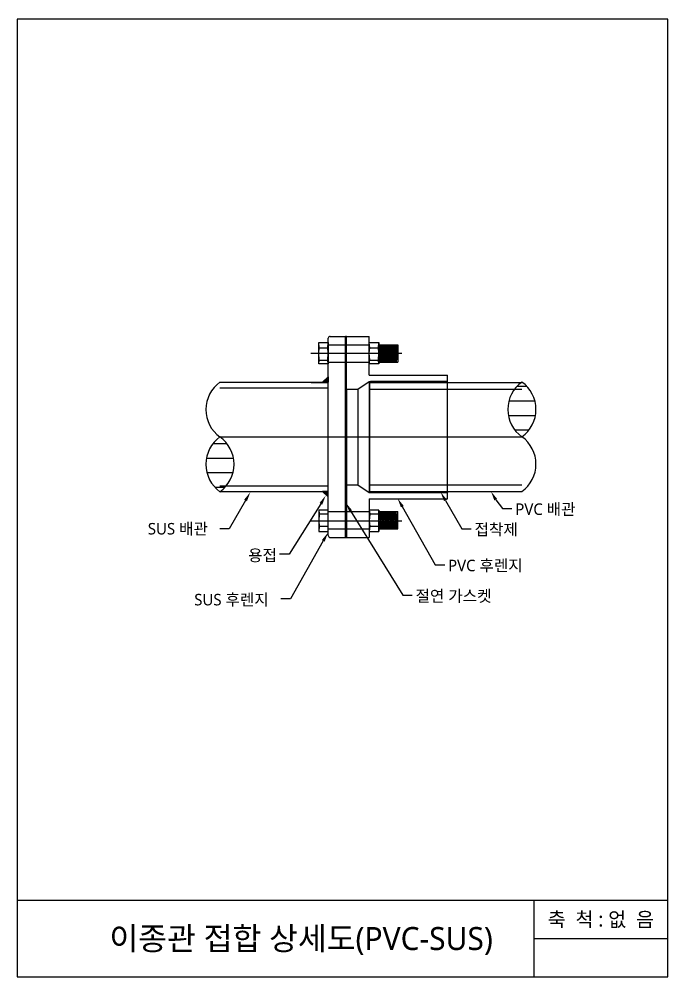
# Model space of a CAD drawing. Header units: millimetres. Extents: x 70076 to 74197, y 15592 to 16067.
# Drawn here: x 73075.8 to 73211.4, y 15667.4 to 15867.4 of the extents above; entities that cross this region are included whole.
import ezdxf
from ezdxf.enums import TextEntityAlignment as Align

# ---------------------------------------------------------------- set-up
doc = ezdxf.new("R2010")
doc.units = ezdxf.units.MM
doc.linetypes.add('ILJUM30', pattern=[33, 30, -1, 1, -1])
for name, color, linetype in [('B', 2, 'Continuous'), ('C', 4, 'Continuous'), ('DI', 1, 'Continuous'), ('G', 3, 'Continuous'), ('MDET', 4, 'Continuous'), ('MT', 1, 'Continuous'), ('Y', 2, 'Continuous')]:
    doc.layers.add(name, color=color, linetype=linetype)
doc.styles.add('sunjin', font='')
doc.styles.get('sunjin').set_extended_font_data('Malgun Gothic')

# ---------------------------------------------------------------- blocks, each defined once
blk = doc.blocks.new('BORDER')
for p, q in [((1, 1), (0, 1)), ((0, 1), (0, 0)), ((1, 0), (1, 1)), ((0, 0), (1, 0))]:
    blk.add_line(p, q)
blk = doc.blocks.new('A$C51352D99')
at = {"color": 1, "linetype": 'ILJUM30'}
blk.add_line((105, 54), (105, 0), dxfattribs=at)
at = {"color": 6, "linetype": 'Continuous'}
for p, q in [((48, 36), (48, 18)), ((162, 36), (162, 18)), ((0, 16), (0, 0)), ((2, 18), (208, 18)), ((210, 16), (210, 0)), ((0, 0), (210, 0))]:
    blk.add_line(p, q, dxfattribs=at)
for centre, start, end in [((2, 16), 90, 180), ((208, 16), 0, 90)]:
    blk.add_arc(centre, 2, start, end, dxfattribs=at)
blk = doc.blocks.new('*X1339')
at = {"color": 0}
for p, q in [((28942.4, 15780), (28961.2, 15780)), ((28933.3, 15760), (28970.3, 15760)), ((28933.9, 15740), (28969.7, 15740)), ((28944.9, 15720), (28958.7, 15720))]:
    blk.add_line(p, q, dxfattribs=at)
blk = doc.blocks.new('SEC150')
for centre, start, end in [((26.8, 112.5), 125.5133, 234.4867), ((26.8, 37.5), 125.5133, 234.4867), ((-26.8, 37.5), 305.5133, 54.4867)]:
    blk.add_arc(centre, 46.1, start, end)
at = {"layer": 'MT'}
blk.add_blockref('*X1339', (-28951.8, -15713.9), dxfattribs=at)

msp = doc.modelspace()

# ---------------------------------------------------------------- hatches: boundary and pattern name
h = msp.add_hatch(color=256)
h.dxf.hatch_style = 1
h.paths.add_polyline_path([(73144.19, 15759.11), (73144.19, 15801.11), (73144.01, 15801.11), (73144.01, 15759.11)])
h = msp.add_hatch(color=1)
h.dxf.hatch_style = 1
h.paths.add_polyline_path([(73140.41, 15791.54), (73139.21, 15791.54), (73140.41, 15792.63)])
h = msp.add_hatch(color=256)
h.dxf.hatch_style = 1
h.paths.add_polyline_path([(73165.29, 15791.69), (73149.2, 15791.69), (73149.2, 15791.51), (73165.29, 15791.51)])
h = msp.add_hatch(color=1)
h.dxf.hatch_style = 1
h.paths.add_polyline_path([(73140.41, 15768.68), (73139.21, 15768.68), (73140.41, 15767.6)])
h = msp.add_hatch(color=256)
h.dxf.hatch_style = 1
h.paths.add_polyline_path([(73165.29, 15768.53), (73149.2, 15768.53), (73149.2, 15768.71), (73165.29, 15768.71)])

# ---------------------------------------------------------------- linework, layer by layer
for p, q in [((73144.19, 15801.11), (73148.99, 15801.11)), ((73144.19, 15790.11), (73144.19, 15801.11)), ((73148.99, 15793.01), (73148.99, 15801.11)), ((73148.99, 15793.01), (73165.29, 15793.01)), ((73165.29, 15767.21), (73165.29, 15793.01)), ((73144.19, 15790.11), (73146.59, 15790.11)), ((73146.59, 15790.11), (73148.96, 15791.69)), ((73148.96, 15791.69), (73165.29, 15791.69)), ((73144.19, 15770.11), (73146.59, 15770.11)), ((73144.19, 15770.11), (73144.19, 15759.11)), ((73146.59, 15770.11), (73148.96, 15768.53)), ((73148.96, 15768.53), (73165.29, 15768.53)), ((73148.99, 15767.21), (73165.29, 15767.21)), ((73148.99, 15767.21), (73148.99, 15759.11)), ((73144.19, 15759.11), (73148.99, 15759.11))]:
    msp.add_line(p, q)
at = {"color": 1}
for p, q in [((73138.53, 15798.72), (73140.3, 15798.72)), ((73149.11, 15798.72), (73150.88, 15798.72)), ((73151.21, 15799.31), (73150.98, 15795.71)), ((73150.99, 15799.31), (73154.95, 15799.31)), ((73151.48, 15799.31), (73151.24, 15795.71)), ((73151.74, 15799.31), (73151.5, 15795.71)), ((73152, 15799.31), (73151.76, 15795.71)), ((73152.26, 15799.31), (73152.02, 15795.71)), ((73152.52, 15799.31), (73152.28, 15795.71)), ((73152.78, 15799.31), (73152.54, 15795.71)), ((73153.04, 15799.31), (73152.8, 15795.71)), ((73153.3, 15799.31), (73153.06, 15795.71)), ((73153.56, 15799.31), (73153.32, 15795.71)), ((73153.82, 15799.31), (73153.58, 15795.71)), ((73154.08, 15799.31), (73153.84, 15795.71)), ((73154.34, 15799.31), (73154.1, 15795.71)), ((73154.6, 15799.31), (73154.36, 15795.71)), ((73154.86, 15799.31), (73154.62, 15795.71)), ((73154.95, 15799.31), (73154.95, 15795.71)), ((73136.8, 15797.61), (73155.75, 15797.61)), ((73138.53, 15796.15), (73140.3, 15796.15)), ((73149.11, 15796.15), (73150.88, 15796.15)), ((73150.99, 15795.71), (73154.95, 15795.71)), ((73117.78, 15790.34), (73140.41, 15790.34)), ((73149, 15790.11), (73180.87, 15790.11)), ((73117.78, 15780.11), (73140.41, 15780.11)), ((73140.22, 15780.11), (73166.61, 15780.11)), ((73149, 15780.11), (73180.87, 15780.11)), ((73149, 15770.11), (73180.87, 15770.11)), ((73117.78, 15769.88), (73140.41, 15769.88)), ((73138.53, 15764.08), (73140.3, 15764.08)), ((73149.11, 15764.08), (73150.88, 15764.08)), ((73151.21, 15760.91), (73150.98, 15764.51)), ((73150.99, 15764.51), (73154.95, 15764.51)), ((73151.48, 15760.91), (73151.24, 15764.51)), ((73151.74, 15760.91), (73151.5, 15764.51)), ((73152, 15760.91), (73151.76, 15764.51)), ((73152.26, 15760.91), (73152.02, 15764.51)), ((73152.52, 15760.91), (73152.28, 15764.51)), ((73152.78, 15760.91), (73152.54, 15764.51)), ((73153.04, 15760.91), (73152.8, 15764.51)), ((73153.3, 15760.91), (73153.06, 15764.51)), ((73153.56, 15760.91), (73153.32, 15764.51)), ((73153.82, 15760.91), (73153.58, 15764.51)), ((73154.08, 15760.91), (73153.84, 15764.51)), ((73154.34, 15760.91), (73154.1, 15764.51)), ((73154.6, 15760.91), (73154.36, 15764.51)), ((73154.86, 15760.91), (73154.62, 15764.51)), ((73154.95, 15760.91), (73154.95, 15764.51)), ((73136.8, 15762.61), (73155.75, 15762.61)), ((73142.17, 15762.61), (73150.41, 15762.61)), ((73138.53, 15761.5), (73140.3, 15761.5)), ((73149.11, 15761.5), (73150.88, 15761.5)), ((73150.99, 15760.91), (73154.95, 15760.91))]:
    msp.add_line(p, q, dxfattribs=at)
at = {"color": 2}
for p, q in [((73140.41, 15799.31), (73144.01, 15799.31)), ((73144.19, 15799.31), (73148.99, 15799.31)), ((73140.41, 15795.71), (73144.01, 15795.71)), ((73144.19, 15795.71), (73148.99, 15795.71)), ((73144.19, 15790.11), (73144.19, 15770.11)), ((73146.59, 15790.11), (73146.59, 15770.11)), ((73148.96, 15791.69), (73148.96, 15768.53)), ((73140.41, 15764.51), (73144.01, 15764.51)), ((73144.19, 15764.51), (73148.99, 15764.51)), ((73140.41, 15760.91), (73144.01, 15760.91)), ((73144.19, 15760.91), (73148.99, 15760.91))]:
    msp.add_line(p, q, dxfattribs=at)
at = {"color": 4}
for p, q in [((73117.78, 15791.54), (73140.41, 15791.54)), ((73117.78, 15768.68), (73140.41, 15768.68))]:
    msp.add_line(p, q, dxfattribs=at)
at = {"color": 3}
for p, q in [((73149, 15791.51), (73180.87, 15791.51)), ((73149, 15791.51), (73149, 15768.71)), ((73149, 15768.71), (73180.87, 15768.71))]:
    msp.add_line(p, q, dxfattribs=at)
at = {"color": 1}
for points in [[(73144.19, 15759.11), (73144.19, 15801.11), (73144.01, 15801.11), (73144.01, 15759.11), (73144.19, 15759.11)], [(73138.41, 15795.39), (73138.53, 15796.15), (73138.41, 15797.61), (73138.53, 15798.72), (73138.41, 15799.84)], [(73140.41, 15795.39), (73140.3, 15796.15), (73140.41, 15797.61), (73140.3, 15798.72), (73140.41, 15799.84)], [(73148.99, 15795.39), (73149.11, 15796.15), (73148.99, 15797.61), (73149.11, 15798.72), (73148.99, 15799.84)], [(73150.99, 15795.39), (73150.88, 15796.15), (73150.99, 15797.61), (73150.88, 15798.72), (73150.99, 15799.84)], [(73140.41, 15791.54), (73139.21, 15791.54), (73140.41, 15792.63), (73140.41, 15791.54)], [(73165.29, 15791.69), (73149.2, 15791.69), (73149.2, 15791.51), (73165.29, 15791.51), (73165.29, 15791.69)], [(73140.41, 15768.68), (73139.21, 15768.68), (73140.41, 15767.6), (73140.41, 15768.68)], [(73165.29, 15768.53), (73149.2, 15768.53), (73149.2, 15768.71), (73165.29, 15768.71), (73165.29, 15768.53)], [(73138.41, 15764.84), (73138.53, 15764.08), (73138.41, 15762.61), (73138.53, 15761.5), (73138.41, 15760.39)], [(73148.99, 15764.84), (73149.11, 15764.08), (73148.99, 15762.61), (73149.11, 15761.5), (73148.99, 15760.39)], [(73150.99, 15764.84), (73150.88, 15764.08), (73150.99, 15762.61), (73150.88, 15761.5), (73150.99, 15760.39)]]:
    msp.add_lwpolyline(points, dxfattribs=at)
for points in [[(73140.41, 15795.39), (73138.41, 15795.39), (73138.41, 15799.84), (73140.41, 15799.84)], [(73150.99, 15795.39), (73148.99, 15795.39), (73148.99, 15799.84), (73150.99, 15799.84)], [(73140.41, 15764.84), (73138.41, 15764.84), (73138.41, 15760.39), (73140.41, 15760.39)], [(73150.99, 15764.84), (73148.99, 15764.84), (73148.99, 15760.39), (73150.99, 15760.39)]]:
    msp.add_lwpolyline(points, close=True, dxfattribs=at)
at = {"layer": 'B'}
for p, q in [((73178.8, 15765.17), (73178.8, 15765.17)), ((73117.73, 15760.94), (73117.73, 15760.94)), ((73170.29, 15760.94), (73170.3, 15760.94)), ((73130.23, 15755.6), (73130.23, 15755.6)), ((73164.75, 15753.41), (73164.75, 15753.41)), ((73130.5, 15746.28), (73130.5, 15746.28)), ((73157.96, 15747.04), (73157.96, 15747.04))]:
    msp.add_line(p, q, dxfattribs=at)
at = {"layer": 'C', "color": 4}
for p, q in [((73075.37, 15683.36), (73211.37, 15683.36)), ((73183.37, 15683.36), (73183.37, 15667.36)), ((73183.37, 15675.36), (73211.37, 15675.36))]:
    msp.add_line(p, q, dxfattribs=at)
at = {"layer": 'Y', "color": 2}
for p, q in [((73123.13, 15766.84), (73119.73, 15760.94)), ((73138.87, 15766.15), (73132.27, 15755.6)), ((73164.89, 15766.84), (73168.29, 15760.94)), ((73175.4, 15767), (73176.8, 15765.17)), ((73145.08, 15764.65), (73155.96, 15747.04)), ((73155.88, 15765.55), (73162.75, 15753.41)), ((73176.8, 15765.17), (73178.8, 15765.17)), ((73119.73, 15760.94), (73117.73, 15760.94)), ((73168.29, 15760.94), (73170.29, 15760.94)), ((73139.37, 15758.41), (73132.5, 15746.28)), ((73132.27, 15755.6), (73130.23, 15755.6)), ((73162.75, 15753.41), (73164.75, 15753.41)), ((73132.5, 15746.28), (73130.5, 15746.28)), ((73155.96, 15747.04), (73157.96, 15747.04))]:
    msp.add_line(p, q, dxfattribs=at)
for points in [[(73122.84, 15767.01), (73123.42, 15766.68), (73124.13, 15768.58)], [(73165.18, 15767.01), (73164.6, 15766.68), (73163.89, 15768.58)], [(73175.69, 15767.17), (73175.12, 15766.83), (73174.41, 15768.73)], [(73138.59, 15766.32), (73139.16, 15765.98), (73139.87, 15767.88)], [(73145.36, 15764.81), (73144.79, 15764.48), (73144.08, 15766.38)], [(73156.17, 15765.71), (73155.6, 15765.38), (73154.89, 15767.28)], [(73139.08, 15758.58), (73139.66, 15758.25), (73140.37, 15760.15)]]:
    msp.add_solid(points, dxfattribs=at)

# ---------------------------------------------------------------- block references
at = {"xscale": 0.2, "yscale": 0.2, "zscale": 0.2, "rotation": 90}
msp.add_blockref('A$C51352D99', (73144.01, 15759.11), dxfattribs=at)
at = {"layer": 'C', "color": 4, "xscale": 136.0000000000001, "yscale": 200.0000000000002, "zscale": 136.0000000000001}
msp.add_blockref('BORDER', (73075.37, 15667.36), dxfattribs=at)
at = {"layer": 'DI', "xscale": 0.1524000000177417, "yscale": 0.1524000000177417, "zscale": 0.1524000000177417}
msp.add_blockref('SEC150', (73117.78, 15768.68), dxfattribs=at)
at = {"layer": 'DI', "xscale": 0.1524000000177417, "yscale": 0.1524000000177417, "zscale": 0.1524000000177417, "rotation": 180}
msp.add_blockref('SEC150', (73180.87, 15791.57), dxfattribs=at)

# ---------------------------------------------------------------- texts
at = {"layer": 'G', "color": 3, "style": 'sunjin'}
for s, p in [('PVC 배관', (73179.49, 15763.82)), ('SUS 배관', (73102.7, 15759.74)), ('접착제', (73170.98, 15759.59)), ('용접', (73123.66, 15754.18)), ('PVC 후렌지', (73165.44, 15752.06)), ('절연 가스켓', (73158.65, 15745.69)), ('SUS 후렌지', (73112.4, 15744.93))]:
    msp.add_text(s, height=2.4, dxfattribs=at).set_placement(p)
at = {"layer": 'MDET', "color": 2, "style": 'sunjin'}
msp.add_text('축  척 : 없  음', height=3, dxfattribs=at).set_placement((73197.37, 15679.36), align=Align.MIDDLE_CENTER)
at = {"layer": 'MDET', "color": 3, "style": 'sunjin'}
msp.add_text('이종관 접합 상세도(PVC-SUS)', height=4.8, dxfattribs=at).set_placement((73134.74, 15675.36), align=Align.MIDDLE_CENTER)

doc.saveas('drawing.dxf')
